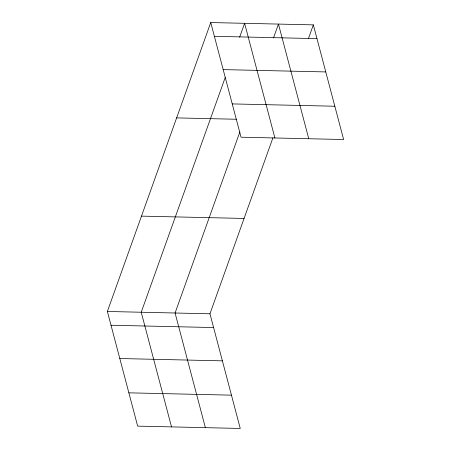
<?xml version="1.0" encoding="UTF-8"?>
<svg xmlns="http://www.w3.org/2000/svg" width="451" height="451" viewBox="0 0 451 451"><rect width="100%" height="100%" fill="white"/><g stroke="black" fill="none" stroke-linecap="round" stroke-linejoin="round"><path stroke-width="0.68" d="M272.894 137.899L209.963 313.795L240.253 428.45L137.662 426.127L107.372 311.472L210.747 22.55L313.338 24.873L343.628 139.528L241.037 137.205L210.747 22.55M225.173 77.611L141.225 312.239L171.515 426.894M239.628 37.219L244.6 23.317L274.896 137.972M239.893 131.867L175.078 313.005L205.374 427.661M273.481 37.985L278.459 24.083L308.749 138.739M308.36 38.775L313.338 24.873M214.383 36.311L316.974 38.634M223.177 69.606L325.769 71.929M232.242 103.91L334.834 106.233M176.634 117.897L236.741 119.256M141.484 216.13L244.076 218.447M107.372 311.472L209.963 313.795M111.008 325.233L213.599 327.556M119.803 358.528L222.394 360.851M128.868 392.832L231.459 395.155"/></g></svg>
